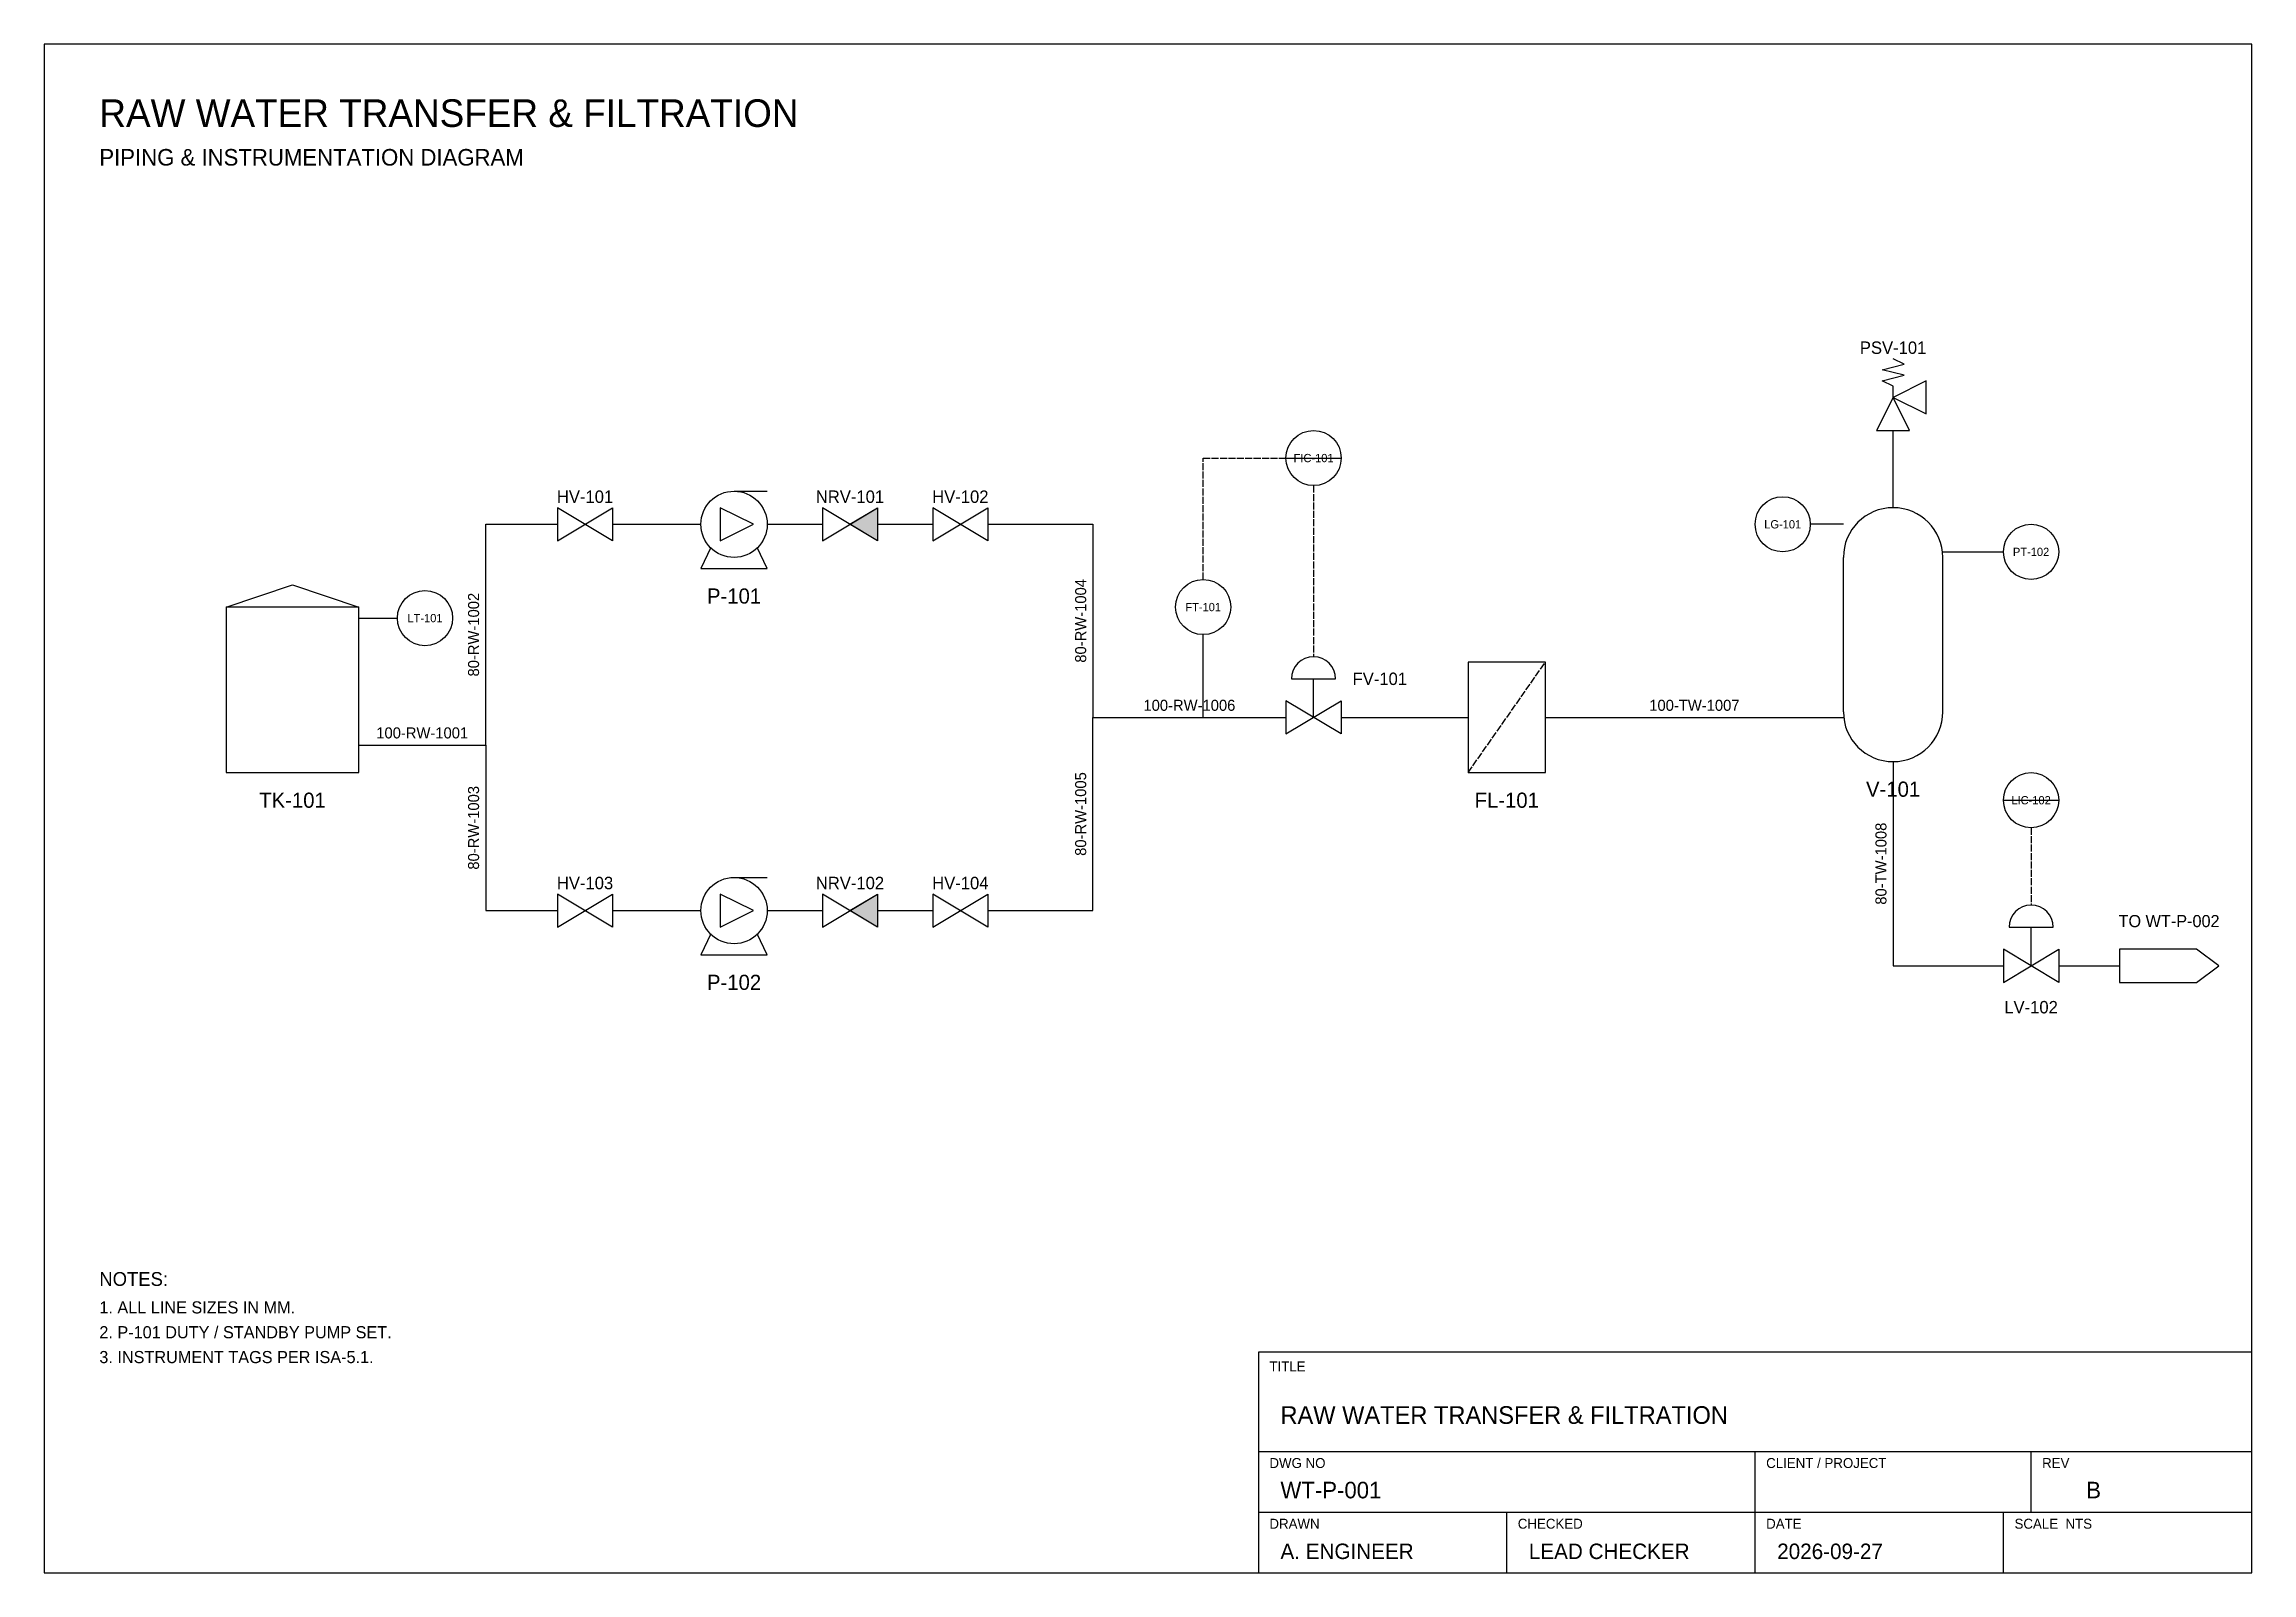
# Model space of a CAD drawing. Header units: millimetres. Extents: x 10 to 410, y 10 to 287.
import ezdxf
from ezdxf.enums import TextEntityAlignment as Align

# ---------------------------------------------------------------- set-up
doc = ezdxf.new("R2010")
doc.units = ezdxf.units.MM
doc.linetypes.add('DASHED', pattern=[1.524, 1.27, -0.254])
for name, color, linetype in [('BORDER', 7, 'CONTINUOUS'), ('CONNECTOR', 7, 'CONTINUOUS'), ('EQUIPMENT', 7, 'CONTINUOUS'), ('INSTRUMENT', 4, 'CONTINUOUS'), ('LINE_NO', 7, 'CONTINUOUS'), ('NOTES', 7, 'CONTINUOUS'), ('PIPING', 7, 'CONTINUOUS'), ('SIGNAL', 8, 'DASHED'), ('TITLE', 7, 'CONTINUOUS'), ('TITLE_TEXT', 7, 'CONTINUOUS'), ('VALVE', 3, 'CONTINUOUS')]:
    doc.layers.add(name, color=color, linetype=linetype)

# ---------------------------------------------------------------- blocks, each defined once
blk = doc.blocks.new('TANK')
blk.add_lwpolyline([(-12, 15), (0, 19), (12, 15)])
blk.add_lwpolyline([(-12, -15), (12, -15), (12, 15), (-12, 15)], close=True)
blk.add_attdef('TAG', (0, 0), '', height=2.5)
blk = doc.blocks.new('GATE_VALVE')
blk.add_lwpolyline([(-5, 3), (-5, -3), (5, 3), (5, -3)], close=True)
blk.add_attdef('TAG', (0, 0), '', height=2.5)
blk = doc.blocks.new('PUMP')
blk.add_line((0, 6), (6, 6))
blk.add_lwpolyline([(-2.5, -3), (3.5, 0), (-2.5, 3)], close=True)
blk.add_lwpolyline([(-4.2, -4.2), (-6, -8), (6, -8), (4.2, -4.2)])
blk.add_circle((0, 0), 6)
blk.add_attdef('TAG', (0, 0), '', height=2.5)
blk = doc.blocks.new('CHECK_VALVE')
blk.add_hatch(color=7).paths.add_polyline_path([(5, 3), (5, -3), (0, 0)])
for points in [[(-5, 3), (-5, -3), (5, 3), (5, -3)], [(5, 3), (5, -3), (0, 0)]]:
    blk.add_lwpolyline(points, close=True)
blk.add_attdef('TAG', (0, 0), '', height=2.5)
blk = doc.blocks.new('INSTRUMENT')
blk.add_circle((0, 0), 5)
blk.add_attdef('TAG', (0, 0), '', height=2.5)
blk = doc.blocks.new('INSTRUMENT_PANEL')
blk.add_line((-5, 0), (5, 0))
blk.add_circle((0, 0), 5)
blk.add_attdef('TAG', (0, 0), '', height=2.5)
blk = doc.blocks.new('CONTROL_VALVE')
for p, q in [((-4, 7), (4, 7)), ((0, 0), (0, 7))]:
    blk.add_line(p, q)
blk.add_lwpolyline([(-5, 3), (-5, -3), (5, 3), (5, -3)], close=True)
blk.add_arc((0, 7), 4, 0, 180)
blk.add_attdef('TAG', (0, 0), '', height=2.5)
blk = doc.blocks.new('FILTER')
at = {"linetype": 'DASHED'}
blk.add_line((-7, -10), (7, 10), dxfattribs=at)
blk.add_lwpolyline([(-7, -10), (7, -10), (7, 10), (-7, 10)], close=True)
blk.add_attdef('TAG', (0, 0), '', height=2.5)
blk = doc.blocks.new('VESSEL')
for p, q in [((-9, -14), (-9, 14)), ((9, -14), (9, 14))]:
    blk.add_line(p, q)
for centre, start, end in [((0, 14), 0, 180), ((0, -14), 180, 360)]:
    blk.add_arc(centre, 9, start, end)
blk.add_attdef('TAG', (0, 0), '', height=2.5)
blk = doc.blocks.new('OFF_PAGE')
blk.add_lwpolyline([(-9, -3), (5, -3), (9, 0), (5, 3), (-9, 3)], close=True)
blk.add_attdef('TAG', (0, 0), '', height=2.5)
blk = doc.blocks.new('RELIEF_VALVE')
blk.add_lwpolyline([(0, 0), (0, 2), (-2, 3), (2, 4), (-2, 5), (2, 6), (0, 7)])
for points in [[(-3, -6), (3, -6), (0, 0)], [(6, -3), (6, 3), (0, 0)]]:
    blk.add_lwpolyline(points, close=True)
blk.add_attdef('TAG', (0, 0), '', height=2.5)
blk = doc.blocks.new('TITLE_BLOCK')
for p, q in [((0, 22), (180, 22)), ((90, 0), (90, 22)), ((140, 11), (140, 22)), ((0, 11), (180, 11)), ((45, 0), (45, 11)), ((135, 0), (135, 11))]:
    blk.add_line(p, q)
blk.add_lwpolyline([(0, 0), (180, 0), (180, 40), (0, 40)], close=True)
for s, p in [('TITLE', (2, 36.5)), ('DWG NO', (2, 19)), ('CLIENT / PROJECT', (92, 19)), ('REV', (142, 19)), ('DRAWN', (2, 8)), ('CHECKED', (47, 8)), ('DATE', (92, 8)), ('SCALE  NTS', (137, 8))]:
    blk.add_text(s, height=1.8).set_placement(p)
for tag in ['TITLE', 'CHECKED_BY', 'DWG_NO', 'REV', 'DRAWN_BY', 'DATE']:
    blk.add_attdef(tag, (0, 0), '', height=2.5)

msp = doc.modelspace()

# ---------------------------------------------------------------- linework, layer by layer
at = {"layer": 'BORDER'}
msp.add_lwpolyline([(10, 10), (410, 10), (410, 287), (10, 287)], close=True, dxfattribs=at)
at = {"layer": 'PIPING'}
for points in [[(345, 203), (345, 217)], [(90, 160), (90, 200), (103, 200)], [(113, 200), (129, 200)], [(141, 200), (151, 200)], [(161, 200), (171, 200)], [(181, 200), (200, 200), (200, 165)], [(336, 200), (330, 200)], [(354, 195), (365, 195)], [(67, 183), (74, 183)], [(220, 165), (220, 180)], [(181, 130), (200, 130), (200, 165)], [(200, 165), (235, 165)], [(245, 165), (268, 165)], [(282, 165), (336, 165)], [(67, 160), (90, 160)], [(90, 160), (90, 130), (103, 130)], [(345, 157), (345, 120), (365, 120)], [(113, 130), (129, 130)], [(141, 130), (151, 130)], [(161, 130), (171, 130)], [(375, 120), (386, 120)]]:
    msp.add_lwpolyline(points, dxfattribs=at)
at = {"layer": 'SIGNAL', "linetype": 'DASHED'}
for points in [[(220, 190), (220, 212), (235, 212)], [(240, 207), (240, 176)], [(370, 145), (370, 131)]]:
    msp.add_lwpolyline(points, dxfattribs=at)

# ---------------------------------------------------------------- block references
at = {"layer": 'CONNECTOR'}
msp.add_blockref('OFF_PAGE', (395, 120), dxfattribs=at)
at = {"layer": 'EQUIPMENT'}
ref = msp.add_blockref('PUMP', (135, 200), dxfattribs=at)
ref.add_attrib('TAG', 'P-101', dxfattribs={"height": 2.75}).set_placement((135, 187), align=Align.MIDDLE_CENTER)
ref = msp.add_blockref('VESSEL', (345, 180), dxfattribs=at)
ref.add_attrib('TAG', 'V-101', dxfattribs={"height": 2.75}).set_placement((345, 152), align=Align.MIDDLE_CENTER)
ref = msp.add_blockref('TANK', (55, 170), dxfattribs=at)
ref.add_attrib('TAG', 'TK-101', dxfattribs={"height": 2.75}).set_placement((55, 150), align=Align.MIDDLE_CENTER)
ref = msp.add_blockref('FILTER', (275, 165), dxfattribs=at)
ref.add_attrib('TAG', 'FL-101', dxfattribs={"height": 2.75}).set_placement((275, 150), align=Align.MIDDLE_CENTER)
ref = msp.add_blockref('PUMP', (135, 130), dxfattribs=at)
ref.add_attrib('TAG', 'P-102', dxfattribs={"height": 2.75}).set_placement((135, 117), align=Align.MIDDLE_CENTER)
at = {"layer": 'INSTRUMENT'}
ref = msp.add_blockref('INSTRUMENT_PANEL', (240, 212), dxfattribs=at)
ref.add_attrib('TAG', 'FIC-101', dxfattribs={"height": 1.5}).set_placement((240, 212), align=Align.MIDDLE_CENTER)
ref = msp.add_blockref('INSTRUMENT', (325, 200), dxfattribs=at)
ref.add_attrib('TAG', 'LG-101', dxfattribs={"height": 1.5}).set_placement((325, 200), align=Align.MIDDLE_CENTER)
ref = msp.add_blockref('INSTRUMENT', (370, 195), dxfattribs=at)
ref.add_attrib('TAG', 'PT-102', dxfattribs={"height": 1.5}).set_placement((370, 195), align=Align.MIDDLE_CENTER)
ref = msp.add_blockref('INSTRUMENT', (79, 183), dxfattribs=at)
ref.add_attrib('TAG', 'LT-101', dxfattribs={"height": 1.5}).set_placement((79, 183), align=Align.MIDDLE_CENTER)
ref = msp.add_blockref('INSTRUMENT', (220, 185), dxfattribs=at)
ref.add_attrib('TAG', 'FT-101', dxfattribs={"height": 1.5}).set_placement((220, 185), align=Align.MIDDLE_CENTER)
ref = msp.add_blockref('INSTRUMENT_PANEL', (370, 150), dxfattribs=at)
ref.add_attrib('TAG', 'LIC-102', dxfattribs={"height": 1.5}).set_placement((370, 150), align=Align.MIDDLE_CENTER)
at = {"layer": 'TITLE'}
ref = msp.add_blockref('TITLE_BLOCK', (230, 10), dxfattribs=at)
ref.add_attrib('TITLE', 'RAW WATER TRANSFER & FILTRATION', (234, 37), dxfattribs={"height": 3.2})
ref.add_attrib('DWG_NO', 'WT-P-001', (234, 23.5), dxfattribs={"height": 3})
ref.add_attrib('REV', 'B', (380, 23.5), dxfattribs={"height": 3})
ref.add_attrib('DRAWN_BY', 'A. ENGINEER', (234, 12.5), dxfattribs={"height": 2.8})
ref.add_attrib('CHECKED_BY', 'LEAD CHECKER', (279, 12.5), dxfattribs={"height": 2.8})
ref.add_attrib('DATE', '2026-09-27', (324, 12.5), dxfattribs={"height": 2.8})
at = {"layer": 'VALVE'}
ref = msp.add_blockref('RELIEF_VALVE', (345, 223), dxfattribs=at)
ref.add_attrib('TAG', 'PSV-101', dxfattribs={"height": 2.25}).set_placement((345, 232), align=Align.MIDDLE_CENTER)
ref = msp.add_blockref('GATE_VALVE', (108, 200), dxfattribs=at)
ref.add_attrib('TAG', 'HV-101', dxfattribs={"height": 2.25}).set_placement((108, 205), align=Align.MIDDLE_CENTER)
ref = msp.add_blockref('CHECK_VALVE', (156, 200), dxfattribs=at)
ref.add_attrib('TAG', 'NRV-101', dxfattribs={"height": 2.25}).set_placement((156, 205), align=Align.MIDDLE_CENTER)
ref = msp.add_blockref('GATE_VALVE', (176, 200), dxfattribs=at)
ref.add_attrib('TAG', 'HV-102', dxfattribs={"height": 2.25}).set_placement((176, 205), align=Align.MIDDLE_CENTER)
ref = msp.add_blockref('CONTROL_VALVE', (240, 165), dxfattribs=at)
ref.add_attrib('TAG', 'FV-101', dxfattribs={"height": 2.25}).set_placement((252, 172), align=Align.MIDDLE_CENTER)
ref = msp.add_blockref('GATE_VALVE', (108, 130), dxfattribs=at)
ref.add_attrib('TAG', 'HV-103', dxfattribs={"height": 2.25}).set_placement((108, 135), align=Align.MIDDLE_CENTER)
ref = msp.add_blockref('CHECK_VALVE', (156, 130), dxfattribs=at)
ref.add_attrib('TAG', 'NRV-102', dxfattribs={"height": 2.25}).set_placement((156, 135), align=Align.MIDDLE_CENTER)
ref = msp.add_blockref('GATE_VALVE', (176, 130), dxfattribs=at)
ref.add_attrib('TAG', 'HV-104', dxfattribs={"height": 2.25}).set_placement((176, 135), align=Align.MIDDLE_CENTER)
ref = msp.add_blockref('CONTROL_VALVE', (370, 120), dxfattribs=at)
ref.add_attrib('TAG', 'LV-102', dxfattribs={"height": 2.25}).set_placement((370, 112.5), align=Align.MIDDLE_CENTER)

# ---------------------------------------------------------------- texts
at = {"layer": 'LINE_NO'}
for s, p in [('80-RW-1004', (198.8, 182.5)), ('80-RW-1002', (88.8, 180)), ('80-RW-1003', (88.8, 145)), ('80-RW-1005', (198.8, 147.5)), ('80-TW-1008', (343.8, 138.5))]:
    msp.add_text(s, height=2, rotation=90, dxfattribs=at).set_placement(p, align=Align.CENTER)
for s, p in [('100-RW-1006', (217.5, 166.2)), ('100-TW-1007', (309, 166.2)), ('100-RW-1001', (78.5, 161.2))]:
    msp.add_text(s, height=2, dxfattribs=at).set_placement(p, align=Align.CENTER)
at = {"layer": 'NOTES'}
msp.add_text('TO WT-P-002', height=2.2, dxfattribs=at).set_placement((395, 127), align=Align.CENTER)
for s, height, p in [('NOTES:', 2.5, (20, 62)), ('1. ALL LINE SIZES IN MM.', 2.2, (20, 57)), ('2. P-101 DUTY / STANDBY PUMP SET.', 2.2, (20, 52.5)), ('3. INSTRUMENT TAGS PER ISA-5.1.', 2.2, (20, 48))]:
    msp.add_text(s, height=height, dxfattribs=at).set_placement(p)
at = {"layer": 'TITLE_TEXT'}
for s, height, p in [('RAW WATER TRANSFER & FILTRATION', 5, (20, 272)), ('PIPING & INSTRUMENTATION DIAGRAM', 3, (20, 265))]:
    msp.add_text(s, height=height, dxfattribs=at).set_placement(p)

doc.saveas('drawing.dxf')
